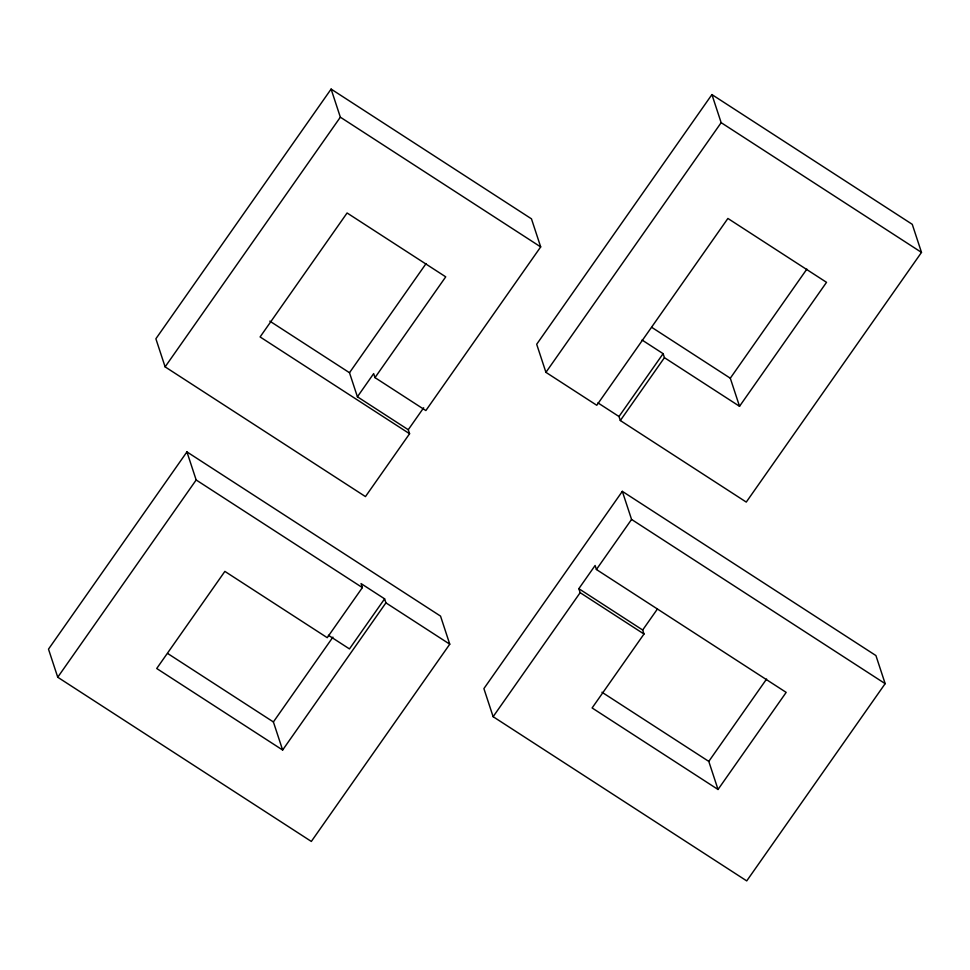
<?xml version="1.0" encoding="UTF-8"?>
<svg xmlns="http://www.w3.org/2000/svg" width="970" height="970" viewBox="0 0 970 970"><rect width="100%" height="100%" fill="white"/><g stroke="black" fill="none" stroke-linecap="round" stroke-linejoin="round"><path stroke-width="1.45" d="M357.409 396.791L373.668 373.608L374.99 377.621L425.854 410.553L540.69 246.913L531.463 218.832L331.109 89.094L155.879 338.772L165.118 366.866L365.46 496.591L409.582 433.736L408.261 429.722L357.409 396.791L349.491 372.722L269.818 321.131M165.118 366.866L340.349 117.188L331.109 89.094M186.931 451.899L48.5 649.148L57.739 677.23L311.334 841.439L449.765 644.189L440.538 616.108L186.931 451.899L196.17 479.98L362.38 587.602L327.229 637.678L224.87 571.391L156.716 668.5L282.634 750.028L385.927 602.855L384.605 598.842L361.058 583.588L362.38 587.602M57.739 677.23L196.17 479.98M349.491 372.722L426.048 263.634M374.99 377.621L445.727 276.838L347.09 212.976L260.093 336.942L409.582 433.736M408.261 429.722L423.672 407.764M597.944 402.877L619.005 416.518L620.327 420.531L746.269 502.084L921.5 252.406L912.261 224.325L711.919 94.587L536.689 344.265L545.928 372.347L596.78 405.278L727.9 218.456L826.525 282.331L739.528 406.297L664.438 357.675L663.116 353.662L642.055 340.021M282.634 750.028L273.394 721.947L332.916 637.132M384.605 598.842L349.467 648.918L328.393 635.265M545.928 372.347L721.159 122.669L711.919 94.587M619.005 416.518L663.116 353.662M620.327 420.531L664.438 357.675M622.328 491.353L483.897 688.603L493.124 716.684L746.73 880.905L885.161 683.656L875.922 655.562L622.328 491.353L631.567 519.435L885.161 683.656M578.835 588.681L595.107 565.498L596.417 569.499L786.173 692.386L718.03 789.483L592.112 707.954L643.995 634.028L642.673 630.015L578.835 588.681L580.157 592.682L643.995 634.028M739.528 406.297L730.301 378.215L806.858 269.114M493.124 716.684L580.157 592.682M596.417 569.499L631.567 519.435M642.673 630.015L657.236 609.269M718.03 789.483L708.791 761.401L766.591 679.048M721.159 122.669L921.5 252.406M340.349 117.188L540.69 246.913M651.888 327.436L730.301 378.215M601.958 692.228L708.791 761.401M385.927 602.855L449.765 644.189M167.834 653.598L273.394 721.947"/></g></svg>
